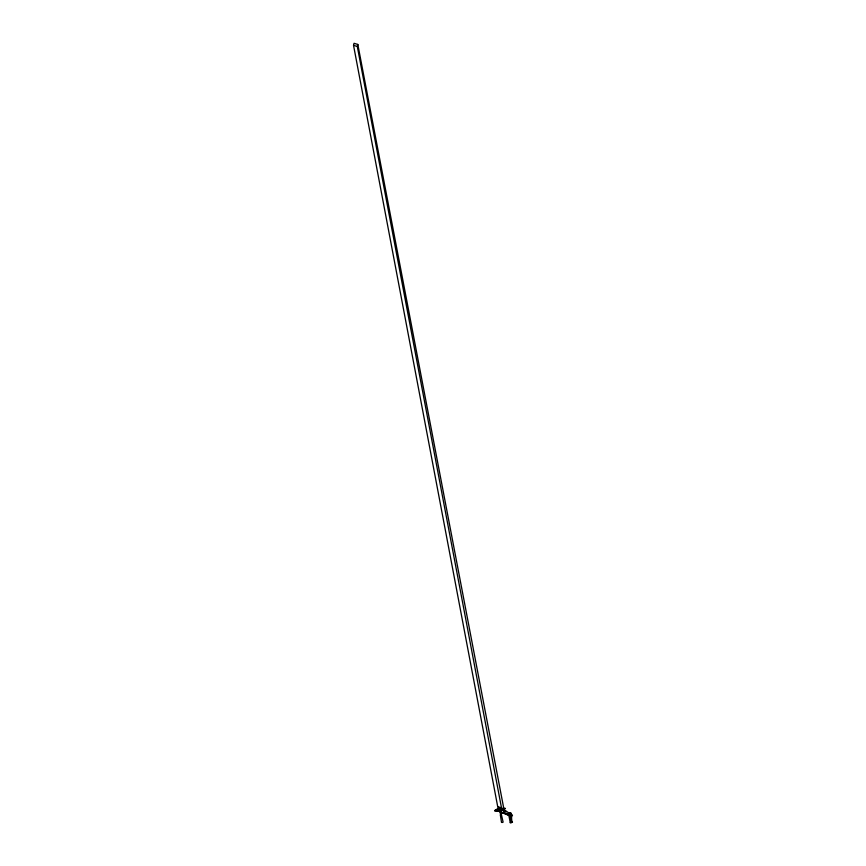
<?xml version="1.0" encoding="UTF-8"?>
<svg xmlns="http://www.w3.org/2000/svg" width="866" height="866" viewBox="0 0 866 866"><rect width="100%" height="100%" fill="white"/><g stroke="black" fill="none" stroke-linecap="round" stroke-linejoin="round"><path stroke-width="1.3" d="M501.327 814.776L500.342 811.215L501.36 814.863L500.667 814.722L499.953 810.955L502.107 809.569M501.013 814.343C500.97 815.436 499.368 808.725 500.451 811.215M500.364 810.598L500.84 810.121A2.652 2.122 59.8 0 1 498.816 810.175M501.457 814.83L503.114 822.137L502.172 822.483L501.501 822.364L500.353 814.982L501.284 814.83M500.84 814.354L500.451 814.949L501.122 814.928M353.534 45.346L354.042 43.3L357.82 44.437L504.726 813.369L510.778 816.097L512.466 815.523L501.49 807.826L497.712 806.679L353.534 45.346L357.301 46.493L501.49 807.826L504.726 813.369L512.466 815.523L511.6 815.252M357.301 46.493L357.82 44.437M497.333 810.717L500.483 808.768L497.744 808.844L500.451 808.801M510.572 812.676L508.439 813.206L509.728 813.174C513.073 811.864 510.475 820.264 512.456 822.137L510.258 822.7L508.894 815.577M510.258 822.7L512.456 822.137M499.595 808.519L494.659 810.652L501.674 810.479M494.789 810.652L498.459 808.617M496.543 809.905L501.944 809.775M499.498 808.53L495.85 810.706L499.812 808.53M496.207 810.706L499.823 808.595M500.894 808.747L497.095 810.857L500.516 809.234M499.736 809.613L497.333 810.587M501.522 809.147L498.881 810.576M500.158 810.717L499.152 810.814L501.425 809.493M499.152 810.825L501.977 809.374M499.455 810.879L502.128 809.364L496.705 809.461L501.371 809.136M503.373 808.736L503.59 808.692M505.095 808.422C493.988 814.062 509.771 806.993 503.611 808.53M510.063 815.501L509.23 815.263M500.516 814.581L501.219 814.538L500.137 810.901M500.656 815.003L501.046 814.906M509.305 815.382L510.009 815.415M504.716 808.649L503.211 808.714L504.575 808.692M497.236 809.147L501.317 809.06L498.556 810.338A2.652 2.122 59.8 0 0 500.537 810.295M496.207 809.753L503.027 809.591M495.666 810.067L502.518 809.927M495.168 810.316L502.453 810.024M495.146 810.37L502.507 809.894M494.8 810.728L501.75 810.641M509.295 812.709L510.594 812.784M509.901 813.564L511.189 813.542M506.87 813.91L500.949 812.221L497.712 806.679M504.726 813.369L500.949 812.221L509.912 815.826M504.12 810.641L506.264 811.962M500.169 810.793L500.126 810.121M509.728 813.174L511.535 822.678M500.635 810.262L500.526 810.468A2.652 2.122 59.8 0 1 498.545 810.5M499.465 809.797L499.455 809.97A2.652 2.122 59.8 0 0 501.446 809.937L501.457 809.764A2.652 2.122 59.8 0 1 499.465 809.797A2.652 2.122 59.8 0 0 501.414 809.786M499.271 810.284L499.162 809.981A2.652 2.122 59.8 0 0 501.143 809.937M500.57 810.446A2.652 2.122 59.8 0 1 498.578 810.479"/></g></svg>
